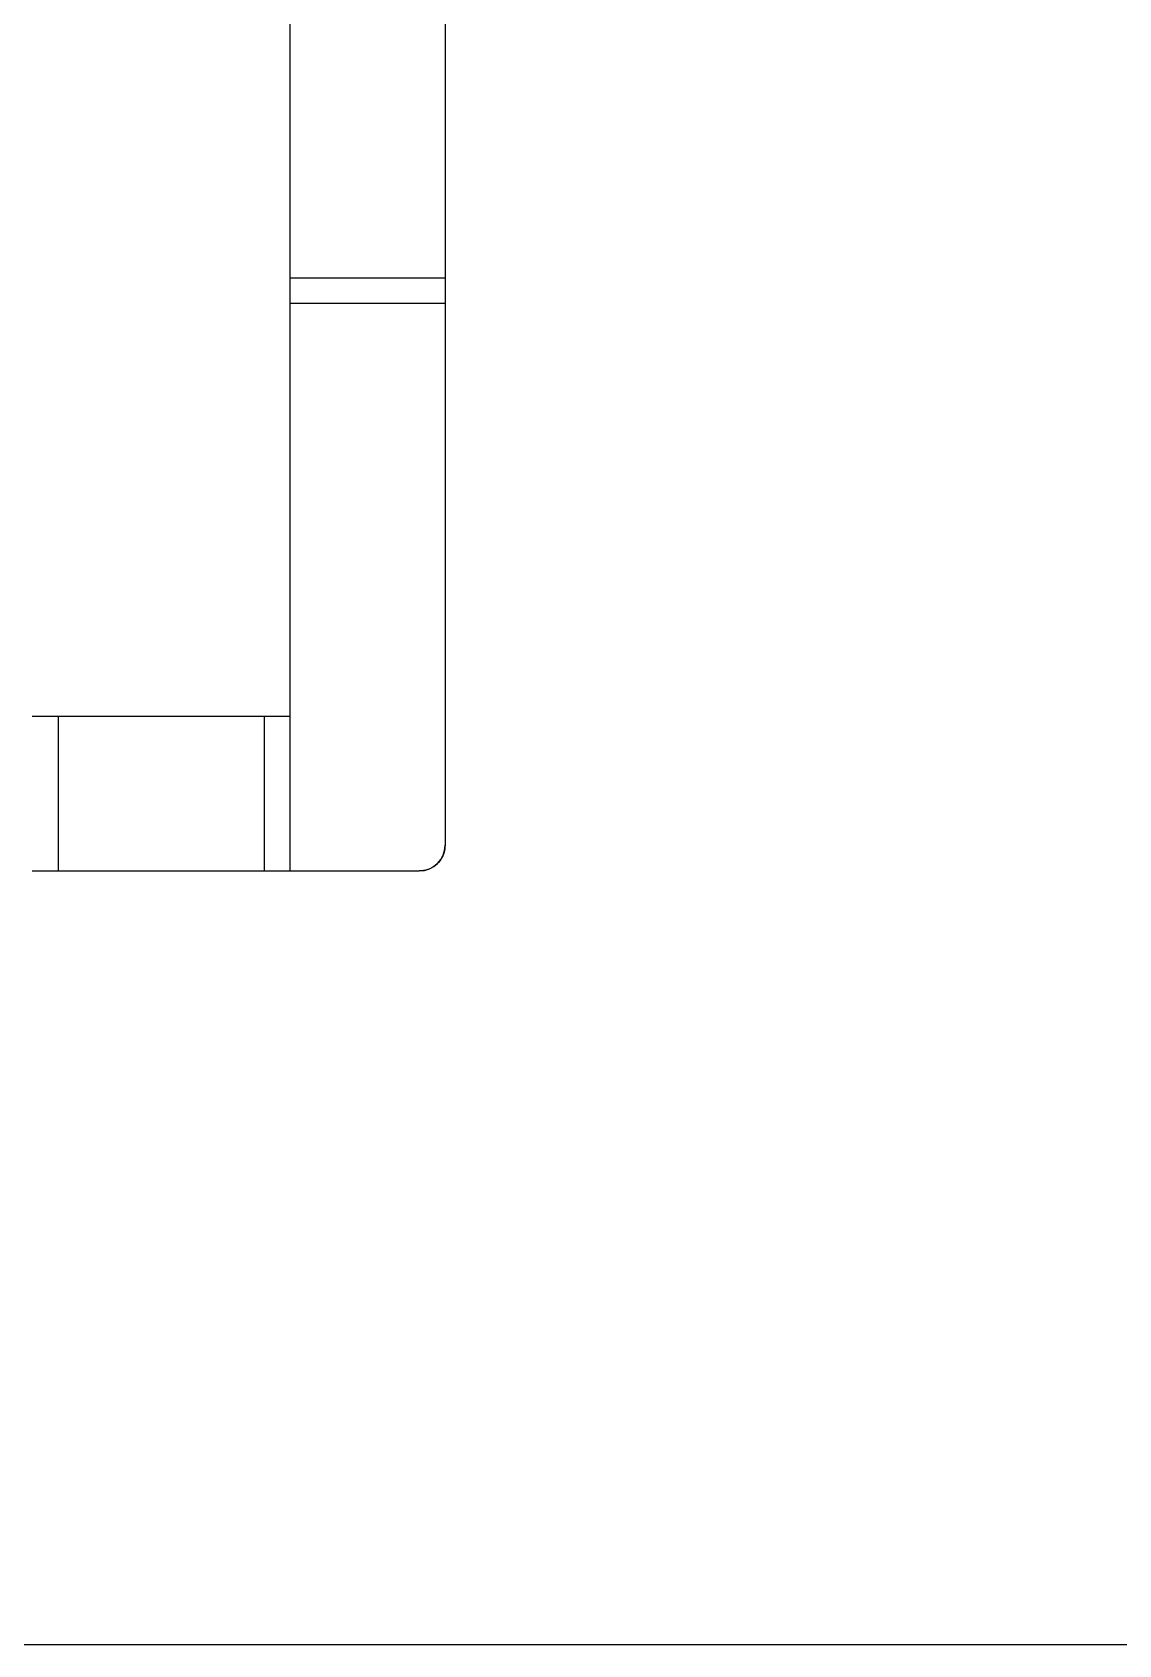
# Model space of a CAD drawing. Header units: millimetres. Extents: x 46.9 to 121.6, y 35.9 to 78.2.
# Drawn here: x 55.92 to 60.13, y 35.9 to 42.15 of the extents above; entities that cross this region are included whole.
import ezdxf

# ---------------------------------------------------------------- set-up
doc = ezdxf.new("R2010")
doc.units = ezdxf.units.MM

msp = doc.modelspace()

# ---------------------------------------------------------------- linework, layer by layer
at = {"color": 7, "linetype": 'Continuous', "lineweight": 25}
for p, q in [((56.918, 38.902), (56.918, 46.442)), ((57.518, 46.342), (57.518, 39.002)), ((56.918, 41.202), (57.518, 41.202)), ((57.518, 41.102), (56.918, 41.102)), ((55.918, 39.502), (56.918, 39.502)), ((56.018, 39.502), (56.018, 38.902)), ((56.818, 38.902), (56.818, 39.502)), ((55.918, 38.902), (57.418, 38.902)), ((118.5968, 35.902), (49.918, 35.902))]:
    msp.add_line(p, q, dxfattribs=at)
msp.add_arc((57.418, 39.002), 0.1, 270, 0, dxfattribs=at)
msp.add_open_spline([(57.518, 39.002), (57.5172, 38.9926), (57.5155, 38.9725), (57.5019, 38.9449), (57.48, 38.9212), (57.4509, 38.905), (57.4289, 38.903), (57.418, 38.902)], degree=3, knots=[0, 0, 0, 0, 0.146754, 0.316126, 0.510248, 0.757793, 1, 1, 1, 1], dxfattribs=at)

doc.saveas('drawing.dxf')
